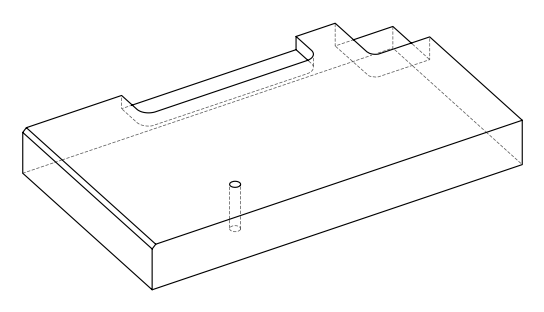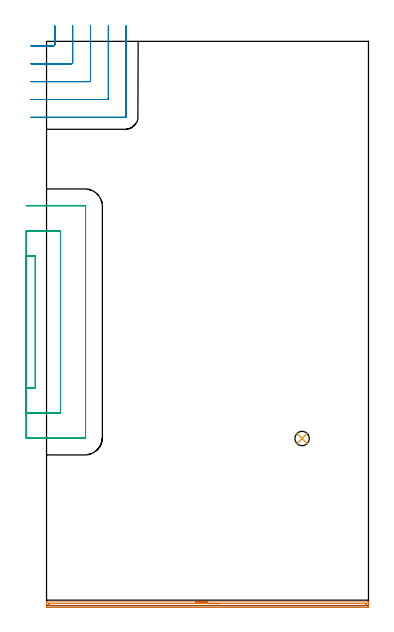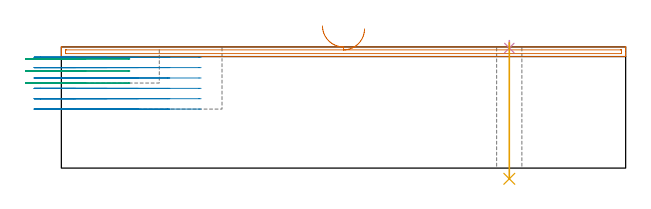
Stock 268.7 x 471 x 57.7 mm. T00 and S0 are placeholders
(PLAN: 5 operations, 4 tool changes, 18.8 min)
(1 AREA_MILL | FG_CHAMFER_SURFACE | UGT0205_001 | 4.47 min | 2843 mm3)
(2 MILL_CORNER_NOTCH_RECTANGULAR | CORNER_NOTCH_RECTANGULAR | UGT0201_135 | Follow Part, ap 4.975, ae 75% | 6.48 min | 165458 mm3)
(3 MILL_SLOT | SLOT_PARTIAL_RECTANGULAR | UGT0201_006 | Follow Part, ap 7, ae 75% | 7.55 min | 176395 mm3)
(4 SPOT_DRILL | STEP1HOLE | NXT0321_9005460120000 | 0.03 min | 0 mm3)
(5 DRILL_THROUGH_HOLE_INTO_CENTER | STEP1HOLE | UGT0301_515 | 0.26 min | 6495 mm3)
(TOOL UGT0205_001 | Chamfer Mill 20 x 3 x 45 deg. | D20 FL50 Z2)
(TOOL UGT0201_135 | Carbide End Mill 19.9 | D19.9 FL30 Z4)
(TOOL UGT0201_006 | End Mill 28 mm | D28 FL25 Z2)
(TOOL NXT0321_9005460120000 | NC Spot Drill, 142deg, 12mm, Carbide, Uncoated | D12 PA142 FL30 Z2)
(TOOL UGT0301_515 | Carbide Drill 12.0 mm | D12 PA118 FL101 Z2)
(OP 1 AREA_MILL)
G17 G21 G94 G90
T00 M6
G54
G17 G0 G90 X124.35 Y3.1 S1061 M3
G43 Z67.7 H0
G94 G1 X124.388 Z66.828 F250.
X124.502 Z65.963
X124.691 Z65.112
X124.953 Z64.28
X125.287 Z63.474
X125.69 Z62.7
X126.158 Z61.964
X126.69 Z61.272
X127.279 Z60.629
X127.922 Z60.04
X128.614 Z59.508
X129.35 Z59.04
X130.124 Z58.637
X130.93 Z58.303
X131.762 Z58.041
X132.614 Z57.852
X133.478 Z57.738
X134.35 Z57.7
X268.551
X268.69 Y3.097 Z57.688
X268.693 Y3.074 Z57.665
X268.7 Y2.748 Z57.347
Y2.28 Z56.879
Y1.687 Z56.282
Y0.504 Z55.1
Y-0.087 Z54.507
Y-0.678 Z53.916
X268.697 Y-0.974 Z53.621
X268.692 Y-1.491 Z53.105
X268.628 Y-1.493 Z53.103
X268.105 Y-1.5 Z53.1
X0.595 Y-1.499 Z53.101
X0.072 Y-1.493 Z53.103
X0.008 Y-1.491 Z53.105
X0. Y-0.974 Z53.621
Y-0.678 Z53.916
Y-0.087 Z54.507
Y0.504 Z55.1
Y0.8 Z55.396
Y1.39 Z55.987
Y1.687 Z56.282
Y2.28 Z56.879
Y2.574 Z57.173
Y2.748 Z57.347
X0.007 Y3.074 Z57.665
X0.01 Y3.097 Z57.688
X0.149 Y3.1 Z57.7
X134.35
Y1.686 Z56.286
X266.322
X266.544 Y1.682 Z56.282
X266.653 Y1.679 Z56.279
X266.69 Y1.67 Z56.27
X266.693 Y1.637 Z56.237
X266.696 Y1.549 Z56.149
X266.7 Y1.311 Z55.911
Y0.8 Z55.4
Y0.424 Z55.024
X266.696 Y0.048 Z54.648
X266.691 Y-0.059 Z54.541
X266.688 Y-0.08 Z54.52
X266.682 Y-0.082 Z54.518
X266.656 Y-0.084 Z54.516
X266.544 Y-0.085 Z54.515
X266.322 Y-0.086 Z54.514
X2.378
X2.156 Y-0.082 Z54.518
X2.047 Y-0.079 Z54.521
X2.009 Y-0.07 Z54.53
X2.007 Y-0.037 Z54.563
X2.004 Y0.051 Z54.651
X2. Y0.289 Z54.889
Y0.8 Z55.4
Y1.176 Z55.776
X2.004 Y1.552 Z56.152
X2.009 Y1.659 Z56.259
X2.012 Y1.68 Z56.28
X2.018 Y1.682 Z56.282
X2.044 Y1.684 Z56.284
X2.156 Y1.685 Z56.285
X2.378 Y1.686 Z56.286
X134.35
X135.222 Z56.324
X136.086 Z56.438
X136.938 Z56.627
X137.77 Z56.889
X138.576 Z57.223
X139.35 Z57.626
X140.086 Z58.094
X140.778 Z58.625
X141.421 Z59.215
X142.01 Z59.858
X142.542 Z60.55
X143.01 Z61.286
X143.413 Z62.06
X143.747 Z62.866
X144.009 Z63.698
X144.198 Z64.549
X144.312 Z65.414
X144.35 Z66.286
G0 Z67.7
M5
M2
(OP 2 MILL_CORNER_NOTCH_RECTANGULAR)
G17 G21 G94 G90
T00 M6
G54
G17 G0 G90 X-12.95 Y467.25 S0 M3
G43 Z67.7 H0
Z52.767
G94 G1 X-9.95 F250.
X5.861 F500.
G3 X6.85 Y468.239 R0.995
G1 Y480.95
Y483.95 F250.
G0 Z67.7
X-12.95 Y452.325
Z52.767
G1 X-9.95
X20.786 F500.
G3 X21.775 Y453.314 R0.995
G1 Y480.95
Y483.95 F250.
G0 Z67.7
X-12.95 Y437.4
Z52.767
G1 X-9.95
X35.71 F500.
G3 X36.7 Y438.39 R0.995
G1 Y480.95
Y483.95 F250.
G0 Z67.7
X-12.95 Y422.475
Z52.767
G1 X-9.95
X50.635 F500.
G3 X51.625 Y423.465 R0.995
G1 Y480.95
Y483.95 F250.
G0 Z67.7
X-12.95 Y407.55
Z52.767
G1 X-9.95
X65.56 F500.
G3 X66.55 Y408.54 R0.995
G1 Y480.95
Y483.95 F250.
G0 Z67.7
X-12.95 Y467.25
Z47.833
G1 X-9.95
X5.861 F500.
G3 X6.85 Y468.239 R0.995
G1 Y480.95
Y483.95 F250.
G0 Z67.7
X-12.95 Y452.325
Z47.833
G1 X-9.95
X20.786 F500.
G3 X21.775 Y453.314 R0.995
G1 Y480.95
Y483.95 F250.
G0 Z67.7
X-12.95 Y437.4
Z47.833
G1 X-9.95
X35.71 F500.
G3 X36.7 Y438.39 R0.995
G1 Y480.95
Y483.95 F250.
G0 Z67.7
X-12.95 Y422.475
Z47.833
G1 X-9.95
X50.635 F500.
G3 X51.625 Y423.465 R0.995
G1 Y480.95
Y483.95 F250.
G0 Z67.7
X-12.95 Y407.55
Z47.833
G1 X-9.95
X65.56 F500.
G3 X66.55 Y408.54 R0.995
G1 Y480.95
Y483.95 F250.
G0 Z67.7
X-12.95 Y467.25
Z42.9
G1 X-9.95
X5.861 F500.
G3 X6.85 Y468.239 R0.995
G1 Y480.95
Y483.95 F250.
G0 Z67.7
X-12.95 Y452.325
Z42.9
G1 X-9.95
X20.786 F500.
G3 X21.775 Y453.314 R0.995
G1 Y480.95
Y483.95 F250.
G0 Z67.7
X-12.95 Y437.4
Z42.9
G1 X-9.95
X35.71 F500.
G3 X36.7 Y438.39 R0.995
G1 Y480.95
Y483.95 F250.
G0 Z67.7
X-12.95 Y422.475
Z42.9
G1 X-9.95
X50.635 F500.
G3 X51.625 Y423.465 R0.995
G1 Y480.95
Y483.95 F250.
G0 Z67.7
X-12.95 Y407.55
Z42.9
G1 X-9.95
X65.56 F500.
G3 X66.55 Y408.54 R0.995
G1 Y480.95
Y483.95 F250.
G0 Z67.7
X-12.95 Y467.25
Z37.967
G1 X-9.95
X5.861 F500.
G3 X6.85 Y468.239 R0.995
G1 Y480.95
Y483.95 F250.
G0 Z67.7
X-12.95 Y452.325
Z37.967
G1 X-9.95
X20.786 F500.
G3 X21.775 Y453.314 R0.995
G1 Y480.95
Y483.95 F250.
G0 Z67.7
X-12.95 Y437.4
Z37.967
G1 X-9.95
X35.71 F500.
G3 X36.7 Y438.39 R0.995
G1 Y480.95
Y483.95 F250.
G0 Z67.7
X-12.95 Y422.475
Z37.967
G1 X-9.95
X50.635 F500.
G3 X51.625 Y423.465 R0.995
G1 Y480.95
Y483.95 F250.
G0 Z67.7
X-12.95 Y407.55
Z37.967
G1 X-9.95
X65.56 F500.
G3 X66.55 Y408.54 R0.995
G1 Y480.95
Y483.95 F250.
G0 Z67.7
X-12.95 Y467.25
Z33.033
G1 X-9.95
X5.861 F500.
G3 X6.85 Y468.239 R0.995
G1 Y480.95
Y483.95 F250.
G0 Z67.7
X-12.95 Y452.325
Z33.033
G1 X-9.95
X20.786 F500.
G3 X21.775 Y453.314 R0.995
G1 Y480.95
Y483.95 F250.
G0 Z67.7
X-12.95 Y437.4
Z33.033
G1 X-9.95
X35.71 F500.
G3 X36.7 Y438.39 R0.995
G1 Y480.95
Y483.95 F250.
G0 Z67.7
X-12.95 Y422.475
Z33.033
G1 X-9.95
X50.635 F500.
G3 X51.625 Y423.465 R0.995
G1 Y480.95
Y483.95 F250.
G0 Z67.7
X-12.95 Y407.55
Z33.033
G1 X-9.95
X65.56 F500.
G3 X66.55 Y408.54 R0.995
G1 Y480.95
Y483.95 F250.
G0 Z67.7
X-12.95 Y467.25
Z28.1
G1 X-9.95
X5.861 F500.
G3 X6.85 Y468.239 R0.995
G1 Y480.95
Y483.95 F250.
G0 Z67.7
X-12.95 Y452.325
Z28.1
G1 X-9.95
X20.786 F500.
G3 X21.775 Y453.314 R0.995
G1 Y480.95
Y483.95 F250.
G0 Z67.7
X-12.95 Y437.4
Z28.1
G1 X-9.95
X35.71 F500.
G3 X36.7 Y438.39 R0.995
G1 Y480.95
Y483.95 F250.
G0 Z67.7
X-12.95 Y422.475
Z28.1
G1 X-9.95
X50.635 F500.
G3 X51.625 Y423.465 R0.995
G1 Y480.95
Y483.95 F250.
G0 Z67.7
X-12.95 Y407.55
Z28.1
G1 X-9.95
X65.56 F500.
G3 X66.55 Y408.54 R0.995
G1 Y480.95
Y483.95 F250.
G0 Z67.7
M5
M2
(OP 3 MILL_SLOT)
G17 G21 G94 G90
T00 M6
G54
G17 G0 G90 X-17. Y181.8 S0 M3
G43 Z67.7 H0
Z51.967
G94 G1 X-14. F250.
X-9.4 F500.
Y291.8
X-14.
X-17. F250.
Y160.8
X-14.
X11.6 F500.
Y312.8
X-14.
X-17. F250.
Y139.8
X-14.
X31.9 F500.
G3 X32.6 Y140.5 R0.7
G1 Y333.1
G3 X31.9 Y333.8 R0.7
G1 X-14.
X-17. F250.
G0 Y181.8 Z46.233
G1 X-14.
X-9.4 F500.
Y291.8
X-14.
X-17. F250.
Y160.8
X-14.
X11.6 F500.
Y312.8
X-14.
X-17. F250.
Y139.8
X-14.
X31.9 F500.
G3 X32.6 Y140.5 R0.7
G1 Y333.1
G3 X31.9 Y333.8 R0.7
G1 X-14.
X-17. F250.
G0 Y181.8 Z40.5
G1 X-14.
X-9.4 F500.
Y291.8
X-14.
X-17. F250.
Y160.8
X-14.
X11.6 F500.
Y312.8
X-14.
X-17. F250.
Y139.8
X-14.
X31.9 F500.
G3 X32.6 Y140.5 R0.7
G1 Y333.1
G3 X31.9 Y333.8 R0.7
G1 X-14.
X-17. F250.
G0 Z67.7
M5
M2
(OP 4 SPOT_DRILL)
G17 G21 G94 G90
T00 M6
G54
G17 G0 G90 X213.3 Y139.5 S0 M3
G43 Z67.7 H0
G94 G81 G98 Z57.184 F250. R60.7
G80
M5
M2
(OP 5 DRILL_THROUGH_HOLE_INTO_CENTER)
G17 G21 G94 G90
T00 M6
G54
G17 G0 G90 X213.3 Y139.5 S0 M3
G43 Z67.7 H0
G94 G73 G98 Z-5.105 F250. Q10.468 R59.7
G80
M5
M2
